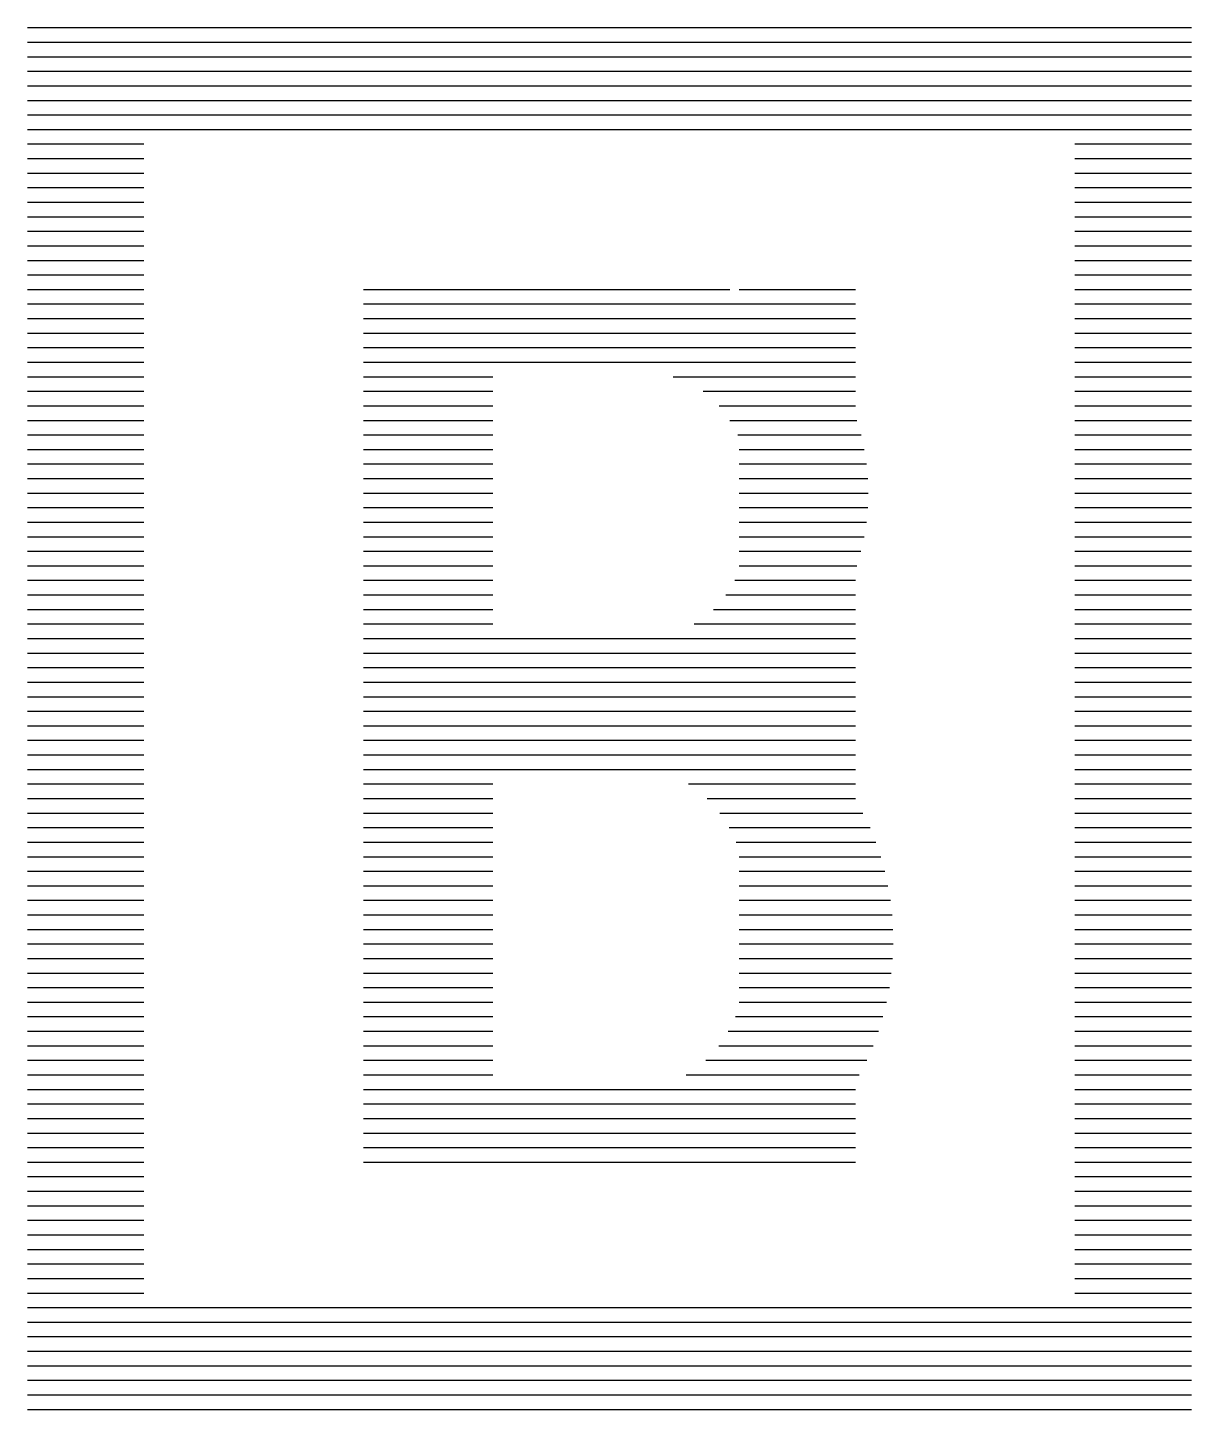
# Paper-space layout 'Layout1' of a CAD drawing. Extents: x -5 to 5, y -5.9 to 6.
import ezdxf

# ---------------------------------------------------------------- set-up
doc = ezdxf.new("R2010")
doc.units = 0
doc.layers.get('0').update_dxf_attribs({"linetype": 'CONTINUOUS'})
doc.layers.add('ROOD', color=1, linetype='CONTINUOUS')

# ---------------------------------------------------------------- blocks, each defined once
blk = doc.blocks.new('*X')
at = {"color": 0}
for p, q in [((-5.025, 6), (4.975, 6)), ((-5.025, 5.875), (4.975, 5.875)), ((-5.025, 5.75), (4.975, 5.75)), ((-5.025, 5.625), (4.975, 5.625)), ((-5.025, 5.5), (4.975, 5.5)), ((-5.025, 5.375), (4.975, 5.375)), ((-5.025, 5.25), (4.975, 5.25)), ((-5.025, 5.125), (4.975, 5.125)), ((-5.025, 5), (-4.025, 5)), ((3.975, 5), (4.975, 5)), ((-5.025, 4.875), (-4.025, 4.875)), ((3.975, 4.875), (4.975, 4.875)), ((-5.025, 4.75), (-4.025, 4.75)), ((3.975, 4.75), (4.975, 4.75)), ((-5.025, 4.625), (-4.025, 4.625)), ((3.975, 4.625), (4.975, 4.625)), ((-5.025, 4.5), (-4.025, 4.5)), ((3.975, 4.5), (4.975, 4.5)), ((-5.025, 4.375), (-4.025, 4.375)), ((3.975, 4.375), (4.975, 4.375)), ((-5.025, 4.25), (-4.025, 4.25)), ((3.975, 4.25), (4.975, 4.25)), ((-5.025, 4.125), (-4.025, 4.125)), ((3.975, 4.125), (4.975, 4.125)), ((-5.025, 4), (-4.025, 4)), ((3.975, 4), (4.975, 4)), ((-5.025, 3.875), (-4.025, 3.875)), ((3.975, 3.875), (4.975, 3.875)), ((-5.025, 3.75), (-4.025, 3.75)), ((-2.139, 3.75), (-1.139, 3.75)), ((-2.028, 3.75), (1.008, 3.75)), ((1.089, 3.75), (2.089, 3.75)), ((3.975, 3.75), (4.975, 3.75)), ((-5.025, 3.625), (-4.025, 3.625)), ((-2.139, 3.625), (-1.139, 3.625)), ((-2.028, 3.625), (1.3, 3.625)), ((1.089, 3.625), (2.089, 3.625)), ((3.975, 3.625), (4.975, 3.625)), ((-5.025, 3.5), (-4.025, 3.5)), ((-2.139, 3.5), (-1.139, 3.5)), ((-2.028, 3.5), (1.492, 3.5)), ((1.089, 3.5), (2.089, 3.5)), ((3.975, 3.5), (4.975, 3.5)), ((-5.025, 3.375), (-4.025, 3.375)), ((-2.139, 3.375), (-1.139, 3.375)), ((-2.028, 3.375), (1.638, 3.375)), ((1.089, 3.375), (2.089, 3.375)), ((3.975, 3.375), (4.975, 3.375)), ((-5.025, 3.25), (-4.025, 3.25)), ((-2.139, 3.25), (-1.139, 3.25)), ((-2.028, 3.25), (1.756, 3.25)), ((1.089, 3.25), (2.089, 3.25)), ((3.975, 3.25), (4.975, 3.25)), ((-5.025, 3.125), (-4.025, 3.125)), ((-2.139, 3.125), (-1.139, 3.125)), ((-2.028, 3.125), (1.853, 3.125)), ((1.089, 3.125), (2.089, 3.125)), ((3.975, 3.125), (4.975, 3.125)), ((-5.025, 3), (-4.025, 3)), ((-2.139, 3), (-1.139, 3)), ((-2.028, 3), (-1.028, 3)), ((0.521, 3), (1.934, 3)), ((1.089, 3), (2.089, 3)), ((3.975, 3), (4.975, 3)), ((-5.025, 2.875), (-4.025, 2.875)), ((-2.139, 2.875), (-1.139, 2.875)), ((-2.028, 2.875), (-1.028, 2.875)), ((0.781, 2.875), (2.001, 2.875)), ((1.089, 2.875), (2.089, 2.875)), ((3.975, 2.875), (4.975, 2.875)), ((-5.025, 2.75), (-4.025, 2.75)), ((-2.139, 2.75), (-1.139, 2.75)), ((-2.028, 2.75), (-1.028, 2.75)), ((0.917, 2.75), (2.056, 2.75)), ((1.089, 2.75), (2.089, 2.75)), ((3.975, 2.75), (4.975, 2.75)), ((-5.025, 2.625), (-4.025, 2.625)), ((-2.139, 2.625), (-1.139, 2.625)), ((-2.028, 2.625), (-1.028, 2.625)), ((1.01, 2.625), (2.101, 2.625)), ((1.089, 2.625), (2.089, 2.625)), ((3.975, 2.625), (4.975, 2.625)), ((-5.025, 2.5), (-4.025, 2.5)), ((-2.139, 2.5), (-1.139, 2.5)), ((-2.028, 2.5), (-1.028, 2.5)), ((1.079, 2.5), (2.137, 2.5)), ((1.089, 2.5), (2.089, 2.5)), ((3.975, 2.5), (4.975, 2.5)), ((-5.025, 2.375), (-4.025, 2.375)), ((-2.139, 2.375), (-1.139, 2.375)), ((-2.028, 2.375), (-1.028, 2.375)), ((1.089, 2.375), (2.089, 2.375)), ((1.129, 2.375), (2.165, 2.375)), ((3.975, 2.375), (4.975, 2.375)), ((-5.025, 2.25), (-4.025, 2.25)), ((-2.139, 2.25), (-1.139, 2.25)), ((-2.028, 2.25), (-1.028, 2.25)), ((1.089, 2.25), (2.089, 2.25)), ((1.165, 2.25), (2.184, 2.25)), ((3.975, 2.25), (4.975, 2.25)), ((-5.025, 2.125), (-4.025, 2.125)), ((-2.139, 2.125), (-1.139, 2.125)), ((-2.028, 2.125), (-1.028, 2.125)), ((1.089, 2.125), (2.089, 2.125)), ((1.189, 2.125), (2.196, 2.125)), ((3.975, 2.125), (4.975, 2.125)), ((-5.025, 2), (-4.025, 2)), ((-2.139, 2), (-1.139, 2)), ((-2.028, 2), (-1.028, 2)), ((1.089, 2), (2.089, 2)), ((1.202, 2), (2.199, 2)), ((3.975, 2), (4.975, 2)), ((-5.025, 1.875), (-4.025, 1.875)), ((-2.139, 1.875), (-1.139, 1.875)), ((-2.028, 1.875), (-1.028, 1.875)), ((1.089, 1.875), (2.089, 1.875)), ((1.205, 1.875), (2.195, 1.875)), ((3.975, 1.875), (4.975, 1.875)), ((-5.025, 1.75), (-4.025, 1.75)), ((-2.139, 1.75), (-1.139, 1.75)), ((-2.028, 1.75), (-1.028, 1.75)), ((1.089, 1.75), (2.089, 1.75)), ((1.198, 1.75), (2.184, 1.75)), ((3.975, 1.75), (4.975, 1.75)), ((-5.025, 1.625), (-4.025, 1.625)), ((-2.139, 1.625), (-1.139, 1.625)), ((-2.028, 1.625), (-1.028, 1.625)), ((1.089, 1.625), (2.089, 1.625)), ((1.18, 1.625), (2.164, 1.625)), ((3.975, 1.625), (4.975, 1.625)), ((-5.025, 1.5), (-4.025, 1.5)), ((-2.139, 1.5), (-1.139, 1.5)), ((-2.028, 1.5), (-1.028, 1.5)), ((1.089, 1.5), (2.089, 1.5)), ((1.152, 1.5), (2.136, 1.5)), ((3.975, 1.5), (4.975, 1.5)), ((-5.025, 1.375), (-4.025, 1.375)), ((-2.139, 1.375), (-1.139, 1.375)), ((-2.028, 1.375), (-1.028, 1.375)), ((1.089, 1.375), (2.089, 1.375)), ((1.111, 1.375), (2.1, 1.375)), ((3.975, 1.375), (4.975, 1.375)), ((-5.025, 1.25), (-4.025, 1.25)), ((-2.139, 1.25), (-1.139, 1.25)), ((-2.028, 1.25), (-1.028, 1.25)), ((1.053, 1.25), (2.055, 1.25)), ((1.089, 1.25), (2.089, 1.25)), ((3.975, 1.25), (4.975, 1.25)), ((-5.025, 1.125), (-4.025, 1.125)), ((-2.139, 1.125), (-1.139, 1.125)), ((-2.028, 1.125), (-1.028, 1.125)), ((0.975, 1.125), (1.999, 1.125)), ((1.089, 1.125), (2.089, 1.125)), ((3.975, 1.125), (4.975, 1.125)), ((-5.025, 1), (-4.025, 1)), ((-2.139, 1), (-1.139, 1)), ((-2.028, 1), (-1.028, 1)), ((0.868, 1), (1.931, 1)), ((1.089, 1), (2.089, 1)), ((3.975, 1), (4.975, 1)), ((-5.025, 0.875), (-4.025, 0.875)), ((-2.139, 0.875), (-1.139, 0.875)), ((-2.028, 0.875), (-1.028, 0.875)), ((0.704, 0.875), (1.85, 0.875)), ((1.089, 0.875), (2.089, 0.875)), ((3.975, 0.875), (4.975, 0.875)), ((-5.025, 0.75), (-4.025, 0.75)), ((-2.139, 0.75), (-1.139, 0.75)), ((-2.028, 0.75), (1.752, 0.75)), ((1.089, 0.75), (2.089, 0.75)), ((3.975, 0.75), (4.975, 0.75)), ((-5.025, 0.625), (-4.025, 0.625)), ((-2.139, 0.625), (-1.139, 0.625)), ((-2.028, 0.625), (1.639, 0.625)), ((1.089, 0.625), (2.089, 0.625)), ((3.975, 0.625), (4.975, 0.625)), ((-5.025, 0.5), (-4.025, 0.5)), ((-2.139, 0.5), (2.089, 0.5)), ((-2.028, 0.5), (1.5, 0.5)), ((3.975, 0.5), (4.975, 0.5)), ((-5.025, 0.375), (-4.025, 0.375)), ((-2.139, 0.375), (2.089, 0.375)), ((-2.028, 0.375), (1.32, 0.375)), ((3.975, 0.375), (4.975, 0.375)), ((-5.025, 0.25), (-4.025, 0.25)), ((-2.139, 0.25), (2.089, 0.25)), ((-2.028, 0.25), (1.062, 0.25)), ((3.975, 0.25), (4.975, 0.25)), ((-5.025, 0.125), (-4.025, 0.125)), ((-2.139, 0.125), (2.089, 0.125)), ((-2.028, 0.125), (1.144, 0.125)), ((3.975, 0.125), (4.975, 0.125)), ((-5.025, 0), (-4.025, 0)), ((-2.139, 0), (2.089, 0)), ((-2.028, 0), (1.433, 0)), ((3.975, 0), (4.975, 0)), ((-5.025, -0.125), (-4.025, -0.125)), ((-2.139, -0.125), (2.089, -0.125)), ((-2.028, -0.125), (1.628, -0.125)), ((3.975, -0.125), (4.975, -0.125)), ((-5.025, -0.25), (-4.025, -0.25)), ((-2.139, -0.25), (2.089, -0.25)), ((-2.028, -0.25), (1.778, -0.25)), ((3.975, -0.25), (4.975, -0.25)), ((-5.025, -0.375), (-4.025, -0.375)), ((-2.139, -0.375), (2.089, -0.375)), ((-2.028, -0.375), (1.898, -0.375)), ((3.975, -0.375), (4.975, -0.375)), ((-5.025, -0.5), (-4.025, -0.5)), ((-2.139, -0.5), (-1.139, -0.5)), ((-2.028, -0.5), (-1.028, -0.5)), ((0.653, -0.5), (1.997, -0.5)), ((1.089, -0.5), (2.089, -0.5)), ((3.975, -0.5), (4.975, -0.5)), ((-5.025, -0.625), (-4.025, -0.625)), ((-2.139, -0.625), (-1.139, -0.625)), ((-2.028, -0.625), (-1.028, -0.625)), ((0.814, -0.625), (2.081, -0.625)), ((1.089, -0.625), (2.089, -0.625)), ((3.975, -0.625), (4.975, -0.625)), ((-5.025, -0.75), (-4.025, -0.75)), ((-2.139, -0.75), (-1.139, -0.75)), ((-2.028, -0.75), (-1.028, -0.75)), ((0.924, -0.75), (2.153, -0.75)), ((1.089, -0.75), (2.089, -0.75)), ((3.975, -0.75), (4.975, -0.75)), ((-5.025, -0.875), (-4.025, -0.875)), ((-2.139, -0.875), (-1.139, -0.875)), ((-2.028, -0.875), (-1.028, -0.875)), ((1.003, -0.875), (2.214, -0.875)), ((1.089, -0.875), (2.089, -0.875)), ((3.975, -0.875), (4.975, -0.875)), ((-5.025, -1), (-4.025, -1)), ((-2.139, -1), (-1.139, -1)), ((-2.028, -1), (-1.028, -1)), ((1.064, -1), (2.265, -1)), ((1.089, -1), (2.089, -1)), ((3.975, -1), (4.975, -1)), ((-5.025, -1.125), (-4.025, -1.125)), ((-2.139, -1.125), (-1.139, -1.125)), ((-2.028, -1.125), (-1.028, -1.125)), ((1.089, -1.125), (2.089, -1.125)), ((1.112, -1.125), (2.306, -1.125)), ((3.975, -1.125), (4.975, -1.125)), ((-5.025, -1.25), (-4.025, -1.25)), ((-2.139, -1.25), (-1.139, -1.25)), ((-2.028, -1.25), (-1.028, -1.25)), ((1.089, -1.25), (2.089, -1.25)), ((1.147, -1.25), (2.341, -1.25)), ((3.975, -1.25), (4.975, -1.25)), ((-5.025, -1.375), (-4.025, -1.375)), ((-2.139, -1.375), (-1.139, -1.375)), ((-2.028, -1.375), (-1.028, -1.375)), ((1.089, -1.375), (2.089, -1.375)), ((1.173, -1.375), (2.368, -1.375)), ((3.975, -1.375), (4.975, -1.375)), ((-5.025, -1.5), (-4.025, -1.5)), ((-2.139, -1.5), (-1.139, -1.5)), ((-2.028, -1.5), (-1.028, -1.5)), ((1.089, -1.5), (2.089, -1.5)), ((1.191, -1.5), (2.389, -1.5)), ((3.975, -1.5), (4.975, -1.5)), ((-5.025, -1.625), (-4.025, -1.625)), ((-2.139, -1.625), (-1.139, -1.625)), ((-2.028, -1.625), (-1.028, -1.625)), ((1.089, -1.625), (2.089, -1.625)), ((1.202, -1.625), (2.403, -1.625)), ((3.975, -1.625), (4.975, -1.625)), ((-5.025, -1.75), (-4.025, -1.75)), ((-2.139, -1.75), (-1.139, -1.75)), ((-2.028, -1.75), (-1.028, -1.75)), ((1.089, -1.75), (2.089, -1.75)), ((1.206, -1.75), (2.411, -1.75)), ((3.975, -1.75), (4.975, -1.75)), ((-5.025, -1.875), (-4.025, -1.875)), ((-2.139, -1.875), (-1.139, -1.875)), ((-2.028, -1.875), (-1.028, -1.875)), ((1.089, -1.875), (2.089, -1.875)), ((1.202, -1.875), (2.413, -1.875)), ((3.975, -1.875), (4.975, -1.875)), ((-5.025, -2), (-4.025, -2)), ((-2.139, -2), (-1.139, -2)), ((-2.028, -2), (-1.028, -2)), ((1.089, -2), (2.089, -2)), ((1.19, -2), (2.408, -2)), ((3.975, -2), (4.975, -2)), ((-5.025, -2.125), (-4.025, -2.125)), ((-2.139, -2.125), (-1.139, -2.125)), ((-2.028, -2.125), (-1.028, -2.125)), ((1.089, -2.125), (2.089, -2.125)), ((1.171, -2.125), (2.397, -2.125)), ((3.975, -2.125), (4.975, -2.125)), ((-5.025, -2.25), (-4.025, -2.25)), ((-2.139, -2.25), (-1.139, -2.25)), ((-2.028, -2.25), (-1.028, -2.25)), ((1.089, -2.25), (2.089, -2.25)), ((1.144, -2.25), (2.38, -2.25)), ((3.975, -2.25), (4.975, -2.25)), ((-5.025, -2.375), (-4.025, -2.375)), ((-2.139, -2.375), (-1.139, -2.375)), ((-2.028, -2.375), (-1.028, -2.375)), ((1.089, -2.375), (2.089, -2.375)), ((1.108, -2.375), (2.356, -2.375)), ((3.975, -2.375), (4.975, -2.375)), ((-5.025, -2.5), (-4.025, -2.5)), ((-2.139, -2.5), (-1.139, -2.5)), ((-2.028, -2.5), (-1.028, -2.5)), ((1.059, -2.5), (2.325, -2.5)), ((1.089, -2.5), (2.089, -2.5)), ((3.975, -2.5), (4.975, -2.5)), ((-5.025, -2.625), (-4.025, -2.625)), ((-2.139, -2.625), (-1.139, -2.625)), ((-2.028, -2.625), (-1.028, -2.625)), ((0.996, -2.625), (2.288, -2.625)), ((1.089, -2.625), (2.089, -2.625)), ((3.975, -2.625), (4.975, -2.625)), ((-5.025, -2.75), (-4.025, -2.75)), ((-2.139, -2.75), (-1.139, -2.75)), ((-2.028, -2.75), (-1.028, -2.75)), ((0.915, -2.75), (2.242, -2.75)), ((1.089, -2.75), (2.089, -2.75)), ((3.975, -2.75), (4.975, -2.75)), ((-5.025, -2.875), (-4.025, -2.875)), ((-2.139, -2.875), (-1.139, -2.875)), ((-2.028, -2.875), (-1.028, -2.875)), ((0.802, -2.875), (2.187, -2.875)), ((1.089, -2.875), (2.089, -2.875)), ((3.975, -2.875), (4.975, -2.875)), ((-5.025, -3), (-4.025, -3)), ((-2.139, -3), (-1.139, -3)), ((-2.028, -3), (-1.028, -3)), ((0.633, -3), (2.121, -3)), ((1.089, -3), (2.089, -3)), ((3.975, -3), (4.975, -3)), ((-5.025, -3.125), (-4.025, -3.125)), ((-2.139, -3.125), (-1.139, -3.125)), ((-2.028, -3.125), (2.043, -3.125)), ((1.089, -3.125), (2.089, -3.125)), ((3.975, -3.125), (4.975, -3.125)), ((-5.025, -3.25), (-4.025, -3.25)), ((-2.139, -3.25), (-1.139, -3.25)), ((-2.028, -3.25), (1.952, -3.25)), ((1.089, -3.25), (2.089, -3.25)), ((3.975, -3.25), (4.975, -3.25)), ((-5.025, -3.375), (-4.025, -3.375)), ((-2.139, -3.375), (-1.139, -3.375)), ((-2.028, -3.375), (1.844, -3.375)), ((1.089, -3.375), (2.089, -3.375)), ((3.975, -3.375), (4.975, -3.375)), ((-5.025, -3.5), (-4.025, -3.5)), ((-2.139, -3.5), (-1.139, -3.5)), ((-2.028, -3.5), (1.712, -3.5)), ((1.089, -3.5), (2.089, -3.5)), ((3.975, -3.5), (4.975, -3.5)), ((-5.025, -3.625), (-4.025, -3.625)), ((-2.139, -3.625), (-1.139, -3.625)), ((-2.028, -3.625), (1.544, -3.625)), ((1.089, -3.625), (2.089, -3.625)), ((3.975, -3.625), (4.975, -3.625)), ((-5.025, -3.75), (-4.025, -3.75)), ((-2.139, -3.75), (-1.139, -3.75)), ((-2.028, -3.75), (1.314, -3.75)), ((1.089, -3.75), (2.089, -3.75)), ((3.975, -3.75), (4.975, -3.75)), ((-5.025, -3.875), (-4.025, -3.875)), ((3.975, -3.875), (4.975, -3.875)), ((-5.025, -4), (-4.025, -4)), ((3.975, -4), (4.975, -4)), ((-5.025, -4.125), (-4.025, -4.125)), ((3.975, -4.125), (4.975, -4.125)), ((-5.025, -4.25), (-4.025, -4.25)), ((3.975, -4.25), (4.975, -4.25)), ((-5.025, -4.375), (-4.025, -4.375)), ((3.975, -4.375), (4.975, -4.375)), ((-5.025, -4.5), (-4.025, -4.5)), ((3.975, -4.5), (4.975, -4.5)), ((-5.025, -4.625), (-4.025, -4.625)), ((3.975, -4.625), (4.975, -4.625)), ((-5.025, -4.75), (-4.025, -4.75)), ((3.975, -4.75), (4.975, -4.75)), ((-5.025, -4.875), (-4.025, -4.875)), ((3.975, -4.875), (4.975, -4.875)), ((-5.025, -5), (4.975, -5)), ((-5.025, -5.125), (4.975, -5.125)), ((-5.025, -5.25), (4.975, -5.25)), ((-5.025, -5.375), (4.975, -5.375)), ((-5.025, -5.5), (4.975, -5.5)), ((-5.025, -5.625), (4.975, -5.625)), ((-5.025, -5.75), (4.975, -5.75)), ((-5.025, -5.875), (4.975, -5.875))]:
    blk.add_line(p, q, dxfattribs=at)

psp = doc.layouts.get("Layout1")

# ---------------------------------------------------------------- block references
at = {"layer": 'ROOD', "color": 0}
psp.add_blockref('*X', (0, 0), dxfattribs=at)
psp.add_blockref('*X', (0, 0), dxfattribs=at)

doc.saveas('drawing.dxf')
